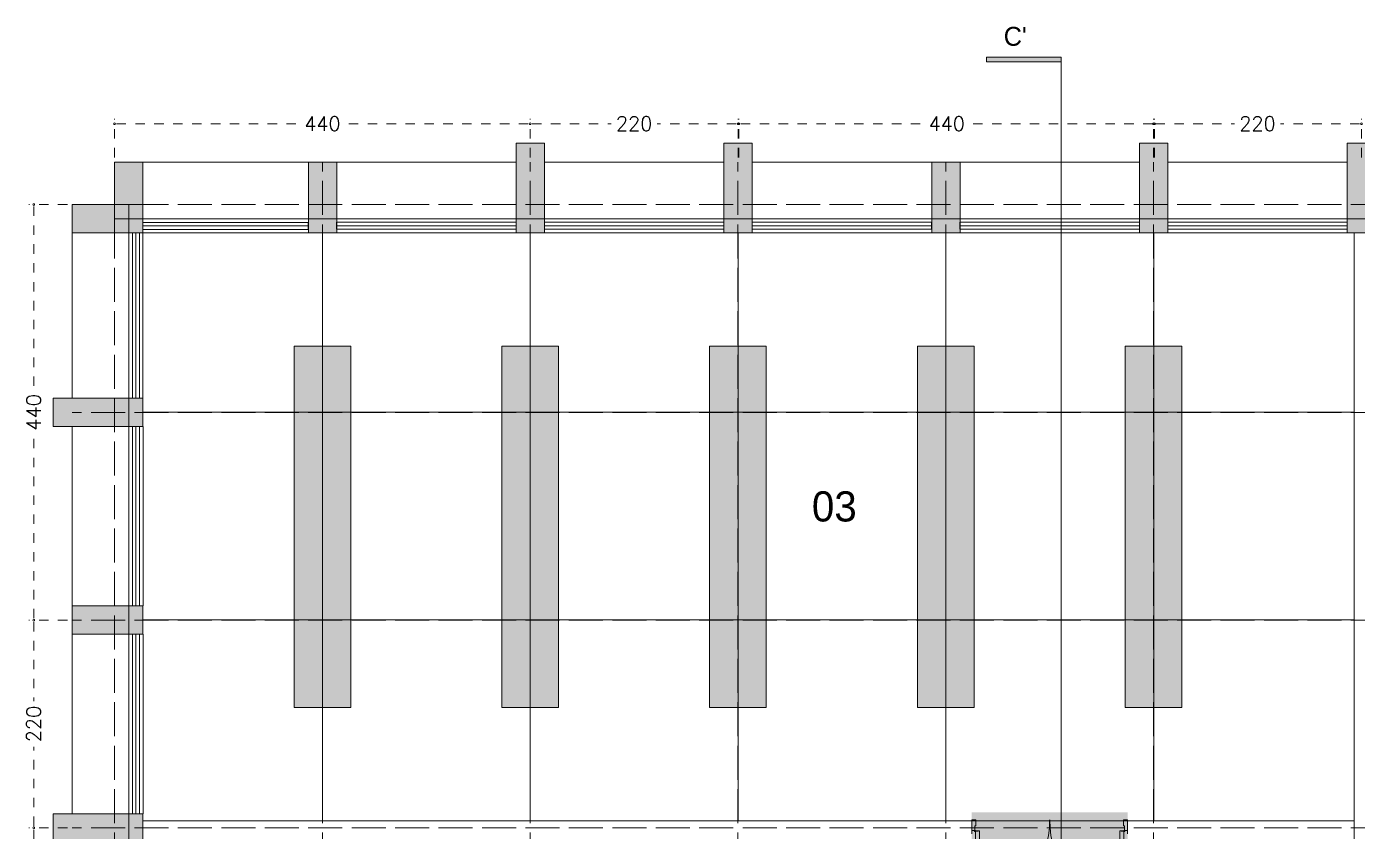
# Model space of a CAD drawing. Header units: metres. Extents: x -175 to 101, y -7 to 93.
# Drawn here: x -174.33 to -160.25, y 37.39 to 45.91 of the extents above; entities that cross this region are included whole.
import ezdxf

# ---------------------------------------------------------------- set-up
doc = ezdxf.new("R2010")
doc.units = ezdxf.units.M
doc.linetypes.add('ACAD_ISO02W100', pattern=[15, 12, -3])
doc.linetypes.add('ST_PUNTOS2', pattern=[0.03175, 0, -0.03175])
for name, color, linetype, lineweight in [('DG_CARPINTERÍA', 251, 'Continuous', 9), ('DG_MOBILIARIO', 252, 'Continuous', 9), ('DG_MURO', 251, 'Continuous', 0), ('DG_SOMBREADO', 251, 'Continuous', 5), ('DG_TEXTO', 7, 'Continuous', 9), ('DG_VIDRIO', 253, 'Continuous', 9)]:
    doc.layers.add(name, color=color, linetype=linetype, lineweight=lineweight)
for name, color, linetype, lineweight, transparency in [('DG_COTAS', 250, 'Continuous', 5, 0.4), ('DG_EJES', 253, 'ACAD_ISO02W100', 5, 0.7), ('DG_TRANSPARENTE', 251, 'Continuous', 9, 0.8)]:
    doc.layers.add(name, color=color, linetype=linetype, lineweight=lineweight, transparency=transparency)
doc.styles.add('st_Romans', font='romans.shx')
doc.dimstyles.new('st50cm', dxfattribs={"dimscale": 0.5, "dimtxt": 0.4, "dimasz": 0.04, "dimexe": 0.1, "dimexo": 0.1, "dimgap": 0.1, "dimtad": 0, "dimdec": 1, "dimlfac": 100, "dimzin": 9, "dimdsep": 46, "dimtxsty": 'st_Romans', "dimblk": 'STDAVIDCOTA', "dimcen": 0, "dimdle": 0.05, "dimclrd": 33, "dimclre": 33, "dimclrt": 256, "dimazin": 2, "dimtfac": 1, "dimtdec": 1, "dimtofl": 0, "dimtmove": 0, "dimatfit": 3, "dimldrblk": 'DOTBLANK', "dimfxl": 1, "dimtolj": 1, "dimtzin": 1, "dimlwd": 5, "dimlwe": 5, "dimarcsym": 0})

# ---------------------------------------------------------------- blocks, each defined once
blk = doc.blocks.new('PILAR MARILDITA')
at = {"layer": 'DG_SOMBREADO', "transparency": 33554687}
h = blk.add_hatch(color=252, dxfattribs=at)
h.dxf.hatch_style = 1
h.paths.add_polyline_path([(-4788.306, 2918.811), (-4788.306, 2918.511), (-4789.106, 2918.511), (-4789.106, 2918.811)])
at = {"layer": 'DG_MURO'}
blk.add_lwpolyline([(-4788.306, 2918.511), (-4788.306, 2918.811), (-4789.106, 2918.811), (-4789.106, 2918.511)], close=True, dxfattribs=at)
blk = doc.blocks.new('PILARN UEVO')
at = {"layer": 'DG_SOMBREADO', "transparency": 33554534}
h = blk.add_hatch(color=252, dxfattribs=at)
h.dxf.hatch_style = 1
h.paths.add_polyline_path([(-5353.299, 2897.9), (-5353.599, 2897.9), (-5353.599, 2897.75), (-5353.299, 2897.75)])
at = {"layer": 'DG_MURO'}
blk.add_lwpolyline([(-5353.599, 2897.75), (-5353.299, 2897.75), (-5353.299, 2897.9), (-5353.599, 2897.9)], close=True, dxfattribs=at)
at = {"layer": 'DG_CARPINTERÍA', "linetype": 'Continuous', "rotation": 270}
blk.add_blockref('PILAR MARILDITA', (-8272.11, -1891.356), dxfattribs=at)
blk = doc.blocks.new('PILAR FALSO')
at = {"layer": 'DG_SOMBREADO', "transparency": 33554534}
h = blk.add_hatch(color=252, dxfattribs=at)
h.dxf.hatch_style = 1
h.paths.add_polyline_path([(-5319.966, 2906.44), (-5320.116, 2906.44), (-5320.116, 2906.14), (-5319.966, 2906.14)])
at = {"layer": 'DG_SOMBREADO', "transparency": 33554610}
h = blk.add_hatch(color=252, dxfattribs=at)
h.dxf.hatch_style = 1
h.paths.add_polyline_path([(-5319.366, 2906.14), (-5319.366, 2906.44), (-5319.966, 2906.44), (-5319.966, 2906.14)])
at = {"layer": 'DG_MURO'}
for points in [[(-5319.966, 2906.44), (-5319.966, 2906.14), (-5320.116, 2906.14), (-5320.116, 2906.44)], [(-5319.366, 2906.44), (-5319.366, 2906.14), (-5319.966, 2906.14), (-5319.966, 2906.44)]]:
    blk.add_lwpolyline(points, close=True, dxfattribs=at)
blk = doc.blocks.new('vent marildita')
at = {"layer": 'DG_SOMBREADO'}
blk.add_line((-4564.343, 2986.828), (-4564.343, 2988.728), dxfattribs=at)
blk.add_lwpolyline([(-4563.631, 2986.828), (-4563.631, 2988.728), (-4563.706, 2988.728), (-4563.706, 2986.828)], close=True, dxfattribs=at)
at = {"layer": 'DG_TRANSPARENTE'}
for p, q in [((-4563.743, 2988.728), (-4563.743, 2986.828)), ((-4563.593, 2986.828), (-4563.593, 2988.728))]:
    blk.add_line(p, q, dxfattribs=at)
at = {"layer": 'DG_VIDRIO'}
blk.add_line((-4563.668, 2986.828), (-4563.668, 2988.728), dxfattribs=at)
blk = doc.blocks.new('ven1 marildita')
at = {"layer": 'DG_SOMBREADO'}
blk.add_line((-4566.098, 2973.778), (-4566.098, 2975.528), dxfattribs=at)
blk.add_lwpolyline([(-4565.385, 2973.778), (-4565.385, 2975.528), (-4565.46, 2975.528), (-4565.46, 2973.778)], close=True, dxfattribs=at)
at = {"layer": 'DG_TRANSPARENTE'}
for p, q in [((-4565.498, 2975.528), (-4565.498, 2973.778)), ((-4565.348, 2973.778), (-4565.348, 2975.528))]:
    blk.add_line(p, q, dxfattribs=at)
at = {"layer": 'DG_VIDRIO'}
blk.add_line((-4565.423, 2973.778), (-4565.423, 2975.528), dxfattribs=at)
blk = doc.blocks.new('bloque 2 marildita')
at = {"layer": 'DG_EJES', "ltscale": 0.03}
for p, q in [((-4851.622, 2868.354), (-4851.622, 2886.854)), ((-4847.222, 2868.354), (-4847.222, 2886.854)), ((-4845.022, 2868.354), (-4845.022, 2886.854)), ((-4840.622, 2868.354), (-4840.622, 2886.854)), ((-4833.572, 2886.404), (-4852.072, 2886.404)), ((-4833.572, 2882.004), (-4852.072, 2882.004)), ((-4833.572, 2879.804), (-4852.072, 2879.804))]:
    blk.add_line(p, q, dxfattribs=at)
at = {"layer": 'DG_EJES', "ltscale": 0.03, "transparency": 33554483}
for p, q in [((-4849.422, 2868.354), (-4849.422, 2886.854)), ((-4842.822, 2868.354), (-4842.822, 2886.854)), ((-4833.572, 2884.204), (-4852.072, 2884.204))]:
    blk.add_line(p, q, dxfattribs=at)
at = {"linetype": 'Continuous', "rotation": 270}
for name, p in [('ven1 marildita', (-7825.1, -1679.244)), ('vent marildita', (-7836.1, -1677.489)), ('vent marildita', (-7833.9, -1677.489)), ('vent marildita', (-7831.7, -1677.489)), ('vent marildita', (-7829.5, -1677.489)), ('vent marildita', (-7827.3, -1677.489))]:
    blk.add_blockref(name, p, dxfattribs=at)
at = {"linetype": 'Continuous', "xscale": -1, "rotation": 180}
for name, p in [('ven1 marildita', (-285.974, 5859.882)), ('vent marildita', (-287.728, 5870.882)), ('vent marildita', (-287.728, 5868.682))]:
    blk.add_blockref(name, p, dxfattribs=at)
at = {"layer": 'DG_MURO', "xscale": -1}
for name, p, rotation in [('PILARN UEVO', (506.227, 5784.004), 180), ('PILARN UEVO', (508.427, 5784.004), 180), ('PILARN UEVO', (512.827, 5784.004), 180), ('PILARN UEVO', (515.027, 5784.004), 180), ('PILAR FALSO', (-7757.762, 8206.22), 270)]:
    blk.add_blockref(name, p, dxfattribs=dict(at, rotation=rotation))
at = {"layer": 'DG_MURO'}
for name, p, rotation in [('PILAR FALSO', (-1943.131, 8206.22), 90.00000000000001), ('PILAR FALSO', (-1936.531, 8206.22), 90.00000000000001), ('PILAR FALSO', (-10171.438, 5792.544), 180), ('PILARN UEVO', (-7749.222, -2469.245), 270), ('PILAR FALSO', (-10171.438, 5788.294), 180), ('PILARN UEVO', (-7749.222, -2473.645), 270)]:
    blk.add_blockref(name, p, dxfattribs=dict(at, rotation=rotation))
blk = doc.blocks.new('PUERTA')
at = {"layer": 'DG_SOMBREADO', "true_color": 0xffffff, "transparency": 33554687}
h = blk.add_hatch(color=7, dxfattribs=at)
h.dxf.hatch_style = 1
h.paths.add_polyline_path([(-771.302, 2180.363), (-772.202, 2180.363), (-772.202, 2180.189), (-771.302, 2180.189)])
at = {"layer": 'DG_CARPINTERÍA', "linetype": 'Continuous', "transparency": 33554508}
blk.add_line((-772.202, 2180.314), (-771.302, 2180.314), dxfattribs=at)
at = {"layer": 'DG_MOBILIARIO'}
for p, q in [((-772.169, 2181.082), (-772.205, 2181.082)), ((-772.114, 2181.082), (-772.078, 2181.082)), ((-772.169, 2181.067), (-772.205, 2181.067)), ((-772.114, 2181.067), (-772.078, 2181.067)), ((-772.202, 2180.202), (-772.202, 2180.352)), ((-771.302, 2180.202), (-771.302, 2180.352))]:
    blk.add_line(p, q, dxfattribs=at)
for points in [[(-772.205, 2181.094), (-772.205, 2180.967), (-772.22, 2180.967), (-772.22, 2181.094)], [(-772.164, 2181.1), (-772.164, 2181.05), (-772.169, 2181.05), (-772.169, 2181.1)], [(-772.164, 2181.152), (-772.119, 2181.152), (-772.119, 2180.32), (-772.164, 2180.32)], [(-772.119, 2181.1), (-772.119, 2181.05), (-772.114, 2181.05), (-772.114, 2181.1)], [(-772.078, 2181.094), (-772.078, 2180.967), (-772.063, 2180.967), (-772.063, 2181.094)], [(-772.169, 2180.267), (-772.169, 2180.314), (-772.202, 2180.314), (-772.202, 2180.202), (-772.157, 2180.202), (-772.157, 2180.267)], [(-772.171, 2180.314), (-772.171, 2180.284), (-772.169, 2180.284), (-772.169, 2180.314)], [(-772.134, 2180.32), (-772.164, 2180.32), (-772.164, 2180.322), (-772.134, 2180.322)], [(-771.335, 2180.267), (-771.335, 2180.314), (-771.302, 2180.314), (-771.302, 2180.202), (-771.347, 2180.202), (-771.347, 2180.267)]]:
    blk.add_lwpolyline(points, close=True, dxfattribs=at)
blk.add_circle((-772.168, 2180.319), 0.006, dxfattribs=at)
blk.add_arc((-772.168, 2180.319), 0.833, 359.7006, 86.6034, dxfattribs=at)
blk = doc.blocks.new('baño 2.0')
at = {"layer": 'DG_TRANSPARENTE', "linetype": 'Continuous', "transparency": 33554457}
h = blk.add_hatch(dxfattribs=at)
h.set_pattern_fill('ANSI37', color=256, scale=0.03, angle=45)
h.paths.add_polyline_path([(-4834.322, 2886.104), (-4838.347, 2886.104), (-4838.347, 2884.279), (-4836.697, 2884.279), (-4834.322, 2884.279)])
edge = h.paths.add_edge_path(flags=16)
edge.add_arc((-4836.278, 2885.116), 0.75, 0, 360)
h.paths.add_polyline_path([(-4837.977, 2885.209), (-4838.277, 2885.209), (-4838.277, 2885.882), (-4837.977, 2885.882)], flags=16)
h.paths.add_polyline_path([(-4838.107, 2884.894), (-4838.122, 2884.894), (-4838.122, 2884.994), (-4838.158, 2884.994), (-4838.158, 2884.977), (-4838.163, 2884.977), (-4838.163, 2885.027), (-4838.158, 2885.027), (-4838.158, 2885.009), (-4838.122, 2885.009), (-4838.122, 2885.021), (-4838.107, 2885.021)], flags=16)
h.paths.add_polyline_path([(-4838.208, 2884.977), (-4838.213, 2884.977), (-4838.213, 2884.994), (-4838.249, 2884.994), (-4838.249, 2884.894), (-4838.264, 2884.894), (-4838.264, 2885.021), (-4838.249, 2885.021), (-4838.249, 2885.009), (-4838.213, 2885.009), (-4838.213, 2885.027), (-4838.208, 2885.027)], flags=16)
h.paths.add_polyline_path([(-4835.487, 2884.678), (-4834.486, 2884.678), (-4834.486, 2884.636), (-4835.487, 2884.636)], flags=16)
h.paths.add_polyline_path([(-4835.487, 2885.555), (-4835.487, 2885.597), (-4834.486, 2885.597), (-4834.486, 2885.555)], flags=16)
edge = h.paths.add_edge_path(flags=16)
edge.add_line((-4834.968, 2885.316), (-4834.456, 2885.316))
edge.add_line((-4834.456, 2885.316), (-4834.456, 2884.916))
edge.add_line((-4834.456, 2884.916), (-4834.968, 2884.916))
edge.add_arc((-4834.968, 2885.116), 0.2, 90.0024, 270.0024, ccw=False)
edge = h.paths.add_edge_path(flags=16)
edge.add_arc((-4836.278, 2885.116), 0.75, 0, 360)
edge = h.paths.add_edge_path()
edge.add_line((-4834.322, 2884.129), (-4836.697, 2884.129))
edge.add_line((-4836.697, 2884.129), (-4836.697, 2883.991))
edge.add_line((-4836.697, 2883.991), (-4835.999, 2883.991))
edge.add_line((-4835.999, 2883.991), (-4835.999, 2883.996))
edge.add_line((-4835.999, 2883.996), (-4835.981, 2883.996))
edge.add_line((-4835.981, 2883.996), (-4835.981, 2884.032))
edge.add_line((-4835.981, 2884.032), (-4836.082, 2884.032))
edge.add_line((-4836.082, 2884.032), (-4836.082, 2884.047))
edge.add_line((-4836.082, 2884.047), (-4835.954, 2884.047))
edge.add_line((-4835.954, 2884.047), (-4835.954, 2884.032))
edge.add_line((-4835.954, 2884.032), (-4835.966, 2884.032))
edge.add_line((-4835.966, 2884.032), (-4835.966, 2883.996))
edge.add_line((-4835.966, 2883.996), (-4835.949, 2883.996))
edge.add_line((-4835.949, 2883.996), (-4835.896, 2883.991))
edge.add_line((-4835.896, 2883.991), (-4835.896, 2883.946))
edge.add_line((-4835.896, 2883.946), (-4835.898, 2883.946))
edge.add_arc((-4836.73, 2883.995), 0.833, 272.2805, 356.6034, ccw=False)
edge.add_line((-4836.697, 2883.163), (-4836.697, 2882.079))
edge.add_line((-4836.697, 2882.079), (-4834.322, 2882.079))
edge.add_line((-4834.322, 2882.079), (-4834.322, 2884.129))
edge = h.paths.add_edge_path(flags=16)
edge.add_line((-4834.698, 2882.67), (-4834.698, 2882.157))
edge.add_line((-4834.698, 2882.157), (-4835.098, 2882.157))
edge.add_line((-4835.098, 2882.157), (-4835.098, 2882.67))
edge.add_arc((-4834.898, 2882.67), 0.2, 0.0048, 180.0048, ccw=False)
h.paths.add_polyline_path([(-4835.898, 2882.457), (-4835.898, 2882.157), (-4836.471, 2882.157), (-4836.471, 2882.457)], flags=16)
edge = h.paths.add_edge_path(flags=17)
edge.add_line((-4835.898, 2883.946), (-4835.949, 2883.946))
edge.add_line((-4835.949, 2883.946), (-4835.949, 2883.941))
edge.add_line((-4835.949, 2883.941), (-4835.966, 2883.941))
edge.add_line((-4835.966, 2883.941), (-4835.966, 2883.905))
edge.add_line((-4835.966, 2883.905), (-4835.954, 2883.905))
edge.add_line((-4835.954, 2883.905), (-4835.954, 2883.89))
edge.add_line((-4835.954, 2883.89), (-4836.082, 2883.89))
edge.add_line((-4836.082, 2883.89), (-4836.082, 2883.905))
edge.add_line((-4836.082, 2883.905), (-4835.981, 2883.905))
edge.add_line((-4835.981, 2883.905), (-4835.981, 2883.941))
edge.add_line((-4835.981, 2883.941), (-4835.999, 2883.941))
edge.add_line((-4835.999, 2883.941), (-4836.697, 2883.945))
edge.add_line((-4836.697, 2883.945), (-4836.697, 2883.163))
edge.add_arc((-4836.73, 2883.995), 0.833, 272.2805, 356.6034)
edge = h.paths.add_edge_path()
edge.add_line((-4834.322, 2881.929), (-4836.697, 2881.929))
edge.add_line((-4836.697, 2881.929), (-4836.697, 2880.845))
edge.add_arc((-4836.73, 2880.013), 0.833, 3.3966, 87.7195, ccw=False)
edge.add_line((-4835.898, 2880.062), (-4835.896, 2880.062))
edge.add_line((-4835.896, 2880.062), (-4835.896, 2880.017))
edge.add_line((-4835.896, 2880.017), (-4835.949, 2880.017))
edge.add_line((-4835.949, 2880.017), (-4835.949, 2880.012))
edge.add_line((-4835.949, 2880.012), (-4835.966, 2880.012))
edge.add_line((-4835.966, 2880.012), (-4835.966, 2879.976))
edge.add_line((-4835.966, 2879.976), (-4835.954, 2879.976))
edge.add_line((-4835.954, 2879.976), (-4835.954, 2879.961))
edge.add_line((-4835.954, 2879.961), (-4836.082, 2879.961))
edge.add_line((-4836.082, 2879.961), (-4836.082, 2879.976))
edge.add_line((-4836.082, 2879.976), (-4835.981, 2879.976))
edge.add_line((-4835.981, 2879.976), (-4835.981, 2880.012))
edge.add_line((-4835.981, 2880.012), (-4835.999, 2880.012))
edge.add_line((-4835.999, 2880.012), (-4836.697, 2880.017))
edge.add_line((-4836.697, 2880.017), (-4836.697, 2879.804))
edge.add_line((-4836.697, 2879.804), (-4834.322, 2879.804))
edge.add_line((-4834.322, 2879.804), (-4834.322, 2881.929))
h.paths.add_polyline_path([(-4835.898, 2881.551), (-4836.471, 2881.551), (-4836.471, 2881.851), (-4835.898, 2881.851)], flags=16)
edge = h.paths.add_edge_path(flags=16)
edge.add_line((-4835.098, 2881.338), (-4835.098, 2881.851))
edge.add_line((-4835.098, 2881.851), (-4834.698, 2881.851))
edge.add_line((-4834.698, 2881.851), (-4834.698, 2881.338))
edge.add_arc((-4834.898, 2881.338), 0.2, 179.9952, 359.9952, ccw=False)
edge = h.paths.add_edge_path()
edge.add_line((-4836.697, 2880.845), (-4836.697, 2880.062))
edge.add_line((-4836.697, 2880.062), (-4835.999, 2880.062))
edge.add_line((-4835.999, 2880.062), (-4835.999, 2880.067))
edge.add_line((-4835.999, 2880.067), (-4835.981, 2880.067))
edge.add_line((-4835.981, 2880.067), (-4835.981, 2880.103))
edge.add_line((-4835.981, 2880.103), (-4836.082, 2880.103))
edge.add_line((-4836.082, 2880.103), (-4836.082, 2880.118))
edge.add_line((-4836.082, 2880.118), (-4835.954, 2880.118))
edge.add_line((-4835.954, 2880.118), (-4835.954, 2880.103))
edge.add_line((-4835.954, 2880.103), (-4835.966, 2880.103))
edge.add_line((-4835.966, 2880.103), (-4835.966, 2880.067))
edge.add_line((-4835.966, 2880.067), (-4835.949, 2880.067))
edge.add_line((-4835.949, 2880.067), (-4835.898, 2880.062))
edge.add_arc((-4836.73, 2880.013), 0.833, 3.4087, 87.7195)
h = blk.add_hatch(dxfattribs=at)
h.set_pattern_fill('ANSI37', color=256, scale=0.03, angle=45)
h.paths.add_polyline_path([(-4835.528, 2885.116, 1), (-4837.028, 2885.116, 1)])
for p, q in [((-4836.697, 2884.279), (-4838.347, 2884.279)), ((-4836.847, 2884.129), (-4836.772, 2884.204)), ((-4836.697, 2884.279), (-4836.772, 2884.204)), ((-4836.697, 2879.804), (-4836.697, 2884.279)), ((-4836.697, 2884.279), (-4834.322, 2884.279)), ((-4836.847, 2884.129), (-4838.347, 2884.129)), ((-4836.847, 2879.654), (-4836.847, 2884.129)), ((-4836.697, 2884.129), (-4834.322, 2884.129)), ((-4836.697, 2882.079), (-4834.322, 2882.079)), ((-4836.697, 2881.929), (-4834.322, 2881.929)), ((-4836.697, 2879.804), (-4836.772, 2879.729)), ((-4834.322, 2879.804), (-4836.697, 2879.804)), ((-4836.847, 2879.654), (-4836.772, 2879.729)), ((-4834.322, 2879.654), (-4836.847, 2879.654))]:
    blk.add_line(p, q)
at = {"layer": 'DG_MOBILIARIO'}
for p, q in [((-4834.618, 2884.916), (-4834.618, 2885.316)), ((-4835.098, 2882.32), (-4834.698, 2882.32)), ((-4835.098, 2881.688), (-4834.698, 2881.688))]:
    blk.add_line(p, q, dxfattribs=at)
for points in [[(-4837.977, 2885.882), (-4838.277, 2885.882), (-4838.277, 2885.209), (-4837.977, 2885.209)], [(-4835.487, 2885.597), (-4834.486, 2885.597), (-4834.486, 2885.555), (-4835.487, 2885.555)], [(-4835.487, 2884.636), (-4834.486, 2884.636), (-4834.486, 2884.678), (-4835.487, 2884.678)], [(-4836.471, 2882.457), (-4836.471, 2882.157), (-4835.898, 2882.157), (-4835.898, 2882.457)], [(-4836.471, 2881.551), (-4836.471, 2881.851), (-4835.898, 2881.851), (-4835.898, 2881.551)]]:
    blk.add_lwpolyline(points, close=True, dxfattribs=at)
for points in [[(-4834.456, 2885.316), (-4834.968, 2885.316, 1), (-4834.968, 2884.916), (-4834.456, 2884.916)], [(-4834.698, 2882.157), (-4834.698, 2882.67, 1), (-4835.098, 2882.67), (-4835.098, 2882.157)], [(-4834.698, 2881.851), (-4834.698, 2881.338, -1), (-4835.098, 2881.338), (-4835.098, 2881.851)]]:
    blk.add_lwpolyline(points, format="xyb", close=True, dxfattribs=at)
at = {"layer": 'DG_MURO'}
for p, q in [((-4838.497, 2879.654), (-4838.497, 2886.104)), ((-4838.347, 2879.654), (-4838.347, 2886.104))]:
    blk.add_line(p, q, dxfattribs=at)
at = {"layer": 'DG_TRANSPARENTE'}
blk.add_circle((-4836.278, 2885.116), 0.75, dxfattribs=at)
at = {"layer": 'DG_MURO'}
blk.add_blockref('PUERTA', (-4066.044, 703.927), dxfattribs=at)
at = {"layer": 'DG_MURO', "rotation": 270}
blk.add_blockref('PUERTA', (-7017.048, 2111.827), dxfattribs=at)
at = {"layer": 'DG_MURO', "xscale": -1, "rotation": 270}
blk.add_blockref('PUERTA', (-7017.048, 3652.181), dxfattribs=at)
blk = doc.blocks.new('PUERTA DOBLE')
at = {"layer": 'DG_SOMBREADO', "true_color": 0xffffff, "transparency": 33554687}
h = blk.add_hatch(color=7, dxfattribs=at)
h.dxf.hatch_style = 1
h.paths.add_polyline_path([(-5174.482, 2829.768), (-5174.482, 2828.118), (-5174.097, 2828.118), (-5174.097, 2829.768)])
at = {"layer": 'DG_MOBILIARIO'}
for p, q in [((-5175.058, 2829.735), (-5175.058, 2829.771)), ((-5175.043, 2829.735), (-5175.043, 2829.771)), ((-5174.175, 2829.768), (-5174.325, 2829.768)), ((-5175.058, 2829.68), (-5175.058, 2829.644)), ((-5175.043, 2829.68), (-5175.043, 2829.644)), ((-5175.058, 2828.206), (-5175.058, 2828.242)), ((-5175.043, 2828.206), (-5175.043, 2828.242)), ((-5175.058, 2828.151), (-5175.058, 2828.115)), ((-5175.043, 2828.151), (-5175.043, 2828.115)), ((-5174.175, 2828.118), (-5174.325, 2828.118))]:
    blk.add_line(p, q, dxfattribs=at)
for points in [[(-5175.07, 2829.771), (-5174.943, 2829.771), (-5174.943, 2829.786), (-5175.07, 2829.786)], [(-5174.241, 2829.735), (-5174.288, 2829.735), (-5174.288, 2829.768), (-5174.175, 2829.768), (-5174.175, 2829.723), (-5174.241, 2829.723)], [(-5175.128, 2829.73), (-5175.128, 2829.685), (-5174.293, 2829.685), (-5174.293, 2829.73)], [(-5175.076, 2829.73), (-5175.026, 2829.73), (-5175.026, 2829.735), (-5175.076, 2829.735)], [(-5175.076, 2829.685), (-5175.026, 2829.685), (-5175.026, 2829.68), (-5175.076, 2829.68)], [(-5175.07, 2829.644), (-5174.943, 2829.644), (-5174.943, 2829.629), (-5175.07, 2829.629)], [(-5174.293, 2829.7), (-5174.293, 2829.73), (-5174.295, 2829.73), (-5174.295, 2829.7)], [(-5174.288, 2829.737), (-5174.258, 2829.737), (-5174.258, 2829.735), (-5174.288, 2829.735)], [(-5175.07, 2828.242), (-5174.943, 2828.242), (-5174.943, 2828.257), (-5175.07, 2828.257)], [(-5175.128, 2828.156), (-5175.128, 2828.201), (-5174.293, 2828.201), (-5174.293, 2828.156)], [(-5175.076, 2828.201), (-5175.026, 2828.201), (-5175.026, 2828.206), (-5175.076, 2828.206)], [(-5175.076, 2828.156), (-5175.026, 2828.156), (-5175.026, 2828.151), (-5175.076, 2828.151)], [(-5175.07, 2828.115), (-5174.943, 2828.115), (-5174.943, 2828.1), (-5175.07, 2828.1)], [(-5174.293, 2828.186), (-5174.293, 2828.156), (-5174.295, 2828.156), (-5174.295, 2828.186)], [(-5174.241, 2828.151), (-5174.288, 2828.151), (-5174.288, 2828.118), (-5174.175, 2828.118), (-5174.175, 2828.163), (-5174.241, 2828.163)], [(-5174.288, 2828.149), (-5174.258, 2828.149), (-5174.258, 2828.151), (-5174.288, 2828.151)]]:
    blk.add_lwpolyline(points, close=True, dxfattribs=at)
for centre in [(-5174.292, 2829.734), (-5174.292, 2828.152)]:
    blk.add_circle(centre, 0.006, dxfattribs=at)
for centre, start, end in [((-5174.186, 2829.909), 193.4102, 270.6493), ((-5174.186, 2827.976), 89.3507, 166.5898)]:
    blk.add_arc(centre, 0.966, start, end, dxfattribs=at)
blk = doc.blocks.new('estanteria')
at = {"layer": 'DG_TRANSPARENTE', "linetype": 'Continuous', "true_color": 0xffffff, "transparency": 33554687}
h = blk.add_hatch(color=7, dxfattribs=at)
h.dxf.hatch_style = 1
h.paths.add_polyline_path([(-4840.935, 2834.082), (-4841.235, 2834.082), (-4841.235, 2833.157), (-4840.935, 2833.157)])
h.paths.add_polyline_path([(-4841.235, 2834.082), (-4841.535, 2834.082), (-4841.535, 2833.157), (-4841.235, 2833.157)])
h.paths.add_polyline_path([(-4841.235, 2836.282), (-4841.535, 2836.282), (-4841.535, 2834.082), (-4841.235, 2834.082)])
h.paths.add_polyline_path([(-4840.935, 2836.282), (-4841.235, 2836.282), (-4841.235, 2834.082), (-4840.935, 2834.082)])
h.paths.add_polyline_path([(-4840.935, 2836.982), (-4841.235, 2836.982), (-4841.235, 2836.282), (-4840.935, 2836.282)])
h.paths.add_polyline_path([(-4841.235, 2836.982), (-4841.535, 2836.982), (-4841.535, 2836.282), (-4841.235, 2836.282)])
at = {"layer": 'DG_MOBILIARIO'}
blk.add_lwpolyline([(-4840.935, 2833.157), (-4840.935, 2836.982), (-4841.535, 2836.982), (-4841.535, 2833.157)], close=True, dxfattribs=at)
blk = doc.blocks.new('STDAVIDCOTA')
at = {"color": 7}
blk.add_circle((0, 0), 0.5, dxfattribs=at)
blk = doc.blocks.new('*D182')
at = {"layer": 'Defpoints', "color": 0, "linetype": 'Continuous', "transparency": 16777216}
for p in [(-4965.574, 2839.339), (-4969.974, 2838.932), (-4965.574, 2838.932)]:
    blk.add_point(p, dxfattribs=at)
at = {"layer": 'DG_COTAS', "color": 33, "linetype": 'ST_PUNTOS2', "lineweight": 5, "transparency": 16777216}
for p, q in [((-4969.974, 2838.982), (-4969.974, 2839.389)), ((-4969.954, 2839.339), (-4968.017, 2839.339)), ((-4965.594, 2839.339), (-4967.531, 2839.339)), ((-4965.574, 2838.982), (-4965.574, 2839.389))]:
    blk.add_line(p, q, dxfattribs=at)
at = {"layer": 'DG_COTAS', "color": 33, "linetype": 'Continuous', "lineweight": 5, "transparency": 16777216, "xscale": 0.02, "yscale": 0.02, "zscale": 0.02, "rotation": 180}
blk.add_blockref('STDAVIDCOTA', (-4969.974, 2839.339), dxfattribs=at)
at = {"layer": 'DG_COTAS', "color": 33, "linetype": 'Continuous', "lineweight": 5, "transparency": 16777216, "xscale": 0.02, "yscale": 0.02, "zscale": 0.02}
blk.add_blockref('STDAVIDCOTA', (-4965.574, 2839.339), dxfattribs=at)
at = {"layer": 'DG_COTAS', "linetype": 'Continuous', "transparency": 16777216, "insert": (-4967.774, 2839.339), "char_height": 0.15, "attachment_point": 5, "style": 'st_Romans'}
blk.add_mtext('\\A1;440', dxfattribs=at)
blk = doc.blocks.new('_DotBlank')
at = {"color": 0, "lineweight": -2}
blk.add_line((-0.5, 0), (-1, 0), dxfattribs=at)
blk.add_circle((0, 0), 0.5, dxfattribs=at)
blk = doc.blocks.new('*D183')
at = {"layer": 'Defpoints', "color": 0, "linetype": 'Continuous', "transparency": 16777216}
for p in [(-4963.374, 2839.339), (-4965.574, 2838.932), (-4963.374, 2838.932)]:
    blk.add_point(p, dxfattribs=at)
at = {"layer": 'DG_COTAS', "color": 33, "linetype": 'ST_PUNTOS2', "lineweight": 5, "transparency": 16777216}
for p, q in [((-4965.574, 2838.982), (-4965.574, 2839.389)), ((-4965.554, 2839.339), (-4964.717, 2839.339)), ((-4963.394, 2839.339), (-4964.231, 2839.339)), ((-4963.374, 2838.982), (-4963.374, 2839.389))]:
    blk.add_line(p, q, dxfattribs=at)
at = {"layer": 'DG_COTAS', "color": 33, "linetype": 'Continuous', "lineweight": 5, "transparency": 16777216, "xscale": 0.02, "yscale": 0.02, "zscale": 0.02, "rotation": 180}
blk.add_blockref('STDAVIDCOTA', (-4965.574, 2839.339), dxfattribs=at)
at = {"layer": 'DG_COTAS', "color": 33, "linetype": 'Continuous', "lineweight": 5, "transparency": 16777216, "xscale": 0.02, "yscale": 0.02, "zscale": 0.02}
blk.add_blockref('STDAVIDCOTA', (-4963.374, 2839.339), dxfattribs=at)
at = {"layer": 'DG_COTAS', "linetype": 'Continuous', "transparency": 16777216, "insert": (-4964.474, 2839.339), "char_height": 0.15, "attachment_point": 5, "style": 'st_Romans'}
blk.add_mtext('\\A1;220', dxfattribs=at)
blk = doc.blocks.new('*D184')
at = {"layer": 'Defpoints', "color": 0, "linetype": 'Continuous', "transparency": 16777216}
for p in [(-4956.774, 2839.339), (-4958.974, 2838.932), (-4956.774, 2838.932)]:
    blk.add_point(p, dxfattribs=at)
at = {"layer": 'DG_COTAS', "color": 33, "linetype": 'ST_PUNTOS2', "lineweight": 5, "transparency": 16777216}
for p, q in [((-4958.974, 2838.982), (-4958.974, 2839.389)), ((-4958.954, 2839.339), (-4958.117, 2839.339)), ((-4956.794, 2839.339), (-4957.631, 2839.339)), ((-4956.774, 2838.982), (-4956.774, 2839.389))]:
    blk.add_line(p, q, dxfattribs=at)
at = {"layer": 'DG_COTAS', "color": 33, "linetype": 'Continuous', "lineweight": 5, "transparency": 16777216, "xscale": 0.02, "yscale": 0.02, "zscale": 0.02, "rotation": 180}
blk.add_blockref('STDAVIDCOTA', (-4958.974, 2839.339), dxfattribs=at)
at = {"layer": 'DG_COTAS', "color": 33, "linetype": 'Continuous', "lineweight": 5, "transparency": 16777216, "xscale": 0.02, "yscale": 0.02, "zscale": 0.02}
blk.add_blockref('STDAVIDCOTA', (-4956.774, 2839.339), dxfattribs=at)
at = {"layer": 'DG_COTAS', "linetype": 'Continuous', "transparency": 16777216, "insert": (-4957.874, 2839.339), "char_height": 0.15, "attachment_point": 5, "style": 'st_Romans'}
blk.add_mtext('\\A1;220', dxfattribs=at)
blk = doc.blocks.new('*D189')
at = {"layer": 'Defpoints', "color": 0, "linetype": 'Continuous', "transparency": 16777216}
for p in [(-4970.831, 2831.882), (-4970.424, 2831.882), (-4970.424, 2827.482)]:
    blk.add_point(p, dxfattribs=at)
at = {"layer": 'DG_COTAS', "color": 33, "linetype": 'ST_PUNTOS2', "lineweight": 5, "transparency": 16777216}
for p, q in [((-4970.474, 2831.882), (-4970.881, 2831.882)), ((-4970.831, 2831.862), (-4970.831, 2829.925)), ((-4970.831, 2827.502), (-4970.831, 2829.439)), ((-4970.474, 2827.482), (-4970.881, 2827.482))]:
    blk.add_line(p, q, dxfattribs=at)
at = {"layer": 'DG_COTAS', "color": 33, "linetype": 'Continuous', "lineweight": 5, "transparency": 16777216, "xscale": 0.02, "yscale": 0.02, "zscale": 0.02}
for p, rotation in [((-4970.831, 2831.882), 90), ((-4970.831, 2827.482), 270)]:
    blk.add_blockref('STDAVIDCOTA', p, dxfattribs=dict(at, rotation=rotation))
at = {"layer": 'DG_COTAS', "linetype": 'Continuous', "transparency": 16777216, "insert": (-4970.831, 2829.682), "char_height": 0.15, "attachment_point": 5, "rotation": 90, "style": 'st_Romans'}
blk.add_mtext('\\A1;440', dxfattribs=at)
blk = doc.blocks.new('*D186')
at = {"layer": 'Defpoints', "color": 0, "linetype": 'Continuous', "transparency": 16777216}
for p in [(-4970.831, 2834.082), (-4970.424, 2834.082), (-4970.424, 2831.882)]:
    blk.add_point(p, dxfattribs=at)
at = {"layer": 'DG_COTAS', "color": 33, "linetype": 'ST_PUNTOS2', "lineweight": 5, "transparency": 16777216}
for p, q in [((-4970.474, 2834.082), (-4970.881, 2834.082)), ((-4970.831, 2834.062), (-4970.831, 2833.225)), ((-4970.831, 2831.902), (-4970.831, 2832.739)), ((-4970.474, 2831.882), (-4970.881, 2831.882))]:
    blk.add_line(p, q, dxfattribs=at)
at = {"layer": 'DG_COTAS', "color": 33, "linetype": 'Continuous', "lineweight": 5, "transparency": 16777216, "xscale": 0.02, "yscale": 0.02, "zscale": 0.02}
for p, rotation in [((-4970.831, 2834.082), 90), ((-4970.831, 2831.882), 270)]:
    blk.add_blockref('STDAVIDCOTA', p, dxfattribs=dict(at, rotation=rotation))
at = {"layer": 'DG_COTAS', "linetype": 'Continuous', "transparency": 16777216, "insert": (-4970.831, 2832.982), "char_height": 0.15, "attachment_point": 5, "rotation": 90, "style": 'st_Romans'}
blk.add_mtext('\\A1;220', dxfattribs=at)
blk = doc.blocks.new('*D190')
at = {"layer": 'Defpoints', "color": 0, "linetype": 'Continuous', "transparency": 16777216}
for p in [(-4970.831, 2838.482), (-4970.424, 2838.482), (-4970.424, 2834.082)]:
    blk.add_point(p, dxfattribs=at)
at = {"layer": 'DG_COTAS', "color": 33, "linetype": 'ST_PUNTOS2', "lineweight": 5, "transparency": 16777216}
for p, q in [((-4970.474, 2838.482), (-4970.881, 2838.482)), ((-4970.831, 2838.462), (-4970.831, 2836.525)), ((-4970.831, 2834.102), (-4970.831, 2836.039)), ((-4970.474, 2834.082), (-4970.881, 2834.082))]:
    blk.add_line(p, q, dxfattribs=at)
at = {"layer": 'DG_COTAS', "color": 33, "linetype": 'Continuous', "lineweight": 5, "transparency": 16777216, "xscale": 0.02, "yscale": 0.02, "zscale": 0.02}
for p, rotation in [((-4970.831, 2838.482), 90), ((-4970.831, 2834.082), 270)]:
    blk.add_blockref('STDAVIDCOTA', p, dxfattribs=dict(at, rotation=rotation))
at = {"layer": 'DG_COTAS', "linetype": 'Continuous', "transparency": 16777216, "insert": (-4970.831, 2836.282), "char_height": 0.15, "attachment_point": 5, "rotation": 90, "style": 'st_Romans'}
blk.add_mtext('\\A1;440', dxfattribs=at)
blk = doc.blocks.new('*D198')
at = {"layer": 'Defpoints', "color": 0, "linetype": 'Continuous', "transparency": 16777216}
for p in [(-4958.964, 2839.339), (-4963.364, 2838.932), (-4958.964, 2838.932)]:
    blk.add_point(p, dxfattribs=at)
at = {"layer": 'DG_COTAS', "color": 33, "linetype": 'ST_PUNTOS2', "lineweight": 5, "transparency": 16777216}
for p, q in [((-4963.364, 2838.982), (-4963.364, 2839.389)), ((-4963.344, 2839.339), (-4961.407, 2839.339)), ((-4958.984, 2839.339), (-4960.921, 2839.339)), ((-4958.964, 2838.982), (-4958.964, 2839.389))]:
    blk.add_line(p, q, dxfattribs=at)
at = {"layer": 'DG_COTAS', "color": 33, "linetype": 'Continuous', "lineweight": 5, "transparency": 16777216, "xscale": 0.02, "yscale": 0.02, "zscale": 0.02, "rotation": 180}
blk.add_blockref('STDAVIDCOTA', (-4963.364, 2839.339), dxfattribs=at)
at = {"layer": 'DG_COTAS', "color": 33, "linetype": 'Continuous', "lineweight": 5, "transparency": 16777216, "xscale": 0.02, "yscale": 0.02, "zscale": 0.02}
blk.add_blockref('STDAVIDCOTA', (-4958.964, 2839.339), dxfattribs=at)
at = {"layer": 'DG_COTAS', "linetype": 'Continuous', "transparency": 16777216, "insert": (-4961.164, 2839.339), "char_height": 0.15, "attachment_point": 5, "style": 'st_Romans'}
blk.add_mtext('\\A1;440', dxfattribs=at)
blk = doc.blocks.new('SECCION')
at = {"layer": 'DG_CARPINTERÍA', "transparency": 33554559}
h = blk.add_hatch(color=7, dxfattribs=at)
h.dxf.hatch_style = 1
h.paths.add_polyline_path([(-4928.486, 2838.6), (-4929.277, 2838.6), (-4929.277, 2838.65), (-4928.486, 2838.65)])
at = {"layer": 'DG_CARPINTERÍA', "color": 7, "transparency": 33554559}
for p, q in [((-4928.486, 2838.65), (-4929.277, 2838.65)), ((-4929.277, 2838.65), (-4929.277, 2838.6)), ((-4928.486, 2796.048), (-4928.486, 2838.65)), ((-4928.486, 2838.6), (-4929.277, 2838.6))]:
    blk.add_line(p, q, dxfattribs=at)
at = {"layer": 'DG_CARPINTERÍA', "insert": (-4928.85, 2838.97), "char_height": 0.2, "attachment_point": 3}
blk.add_mtext_dynamic_manual_height_columns("{\\fBahnschrift Light|b0|i0|c0|p34;C'}", width=0.50464, gutter_width=12.5, heights=[0], dxfattribs=at)
blk = doc.blocks.new('COTAS')
at = {"layer": 'DG_COTAS', "linetype": 'Continuous'}
for base, p1, p2, picture, middle in [((-4965.5738, 2839.3393), (-4969.9738, 2838.9322), (-4965.5738, 2838.9322), '*D182', (-4967.7738, 2839.3393)), ((-4958.9638, 2839.3393), (-4963.3638, 2838.9322), (-4958.9638, 2838.9322), '*D198', (-4961.1638, 2839.3393))]:
    dim = blk.add_linear_dim(base=base, p1=p1, p2=p2, dimstyle='st50cm', dxfattribs=at)
    dim.commit()
    dim.dimension.update_dxf_attribs({"geometry": picture, "text_midpoint": middle})
for base, p1, p2, picture, middle in [((-4963.3738, 2839.3393), (-4965.5738, 2838.9322), (-4963.3738, 2838.9322), '*D183', (-4964.4738, 2839.3393)), ((-4956.7738, 2839.3393), (-4958.9738, 2838.9322), (-4956.7738, 2838.9322), '*D184', (-4957.8738, 2839.3393))]:
    dim = blk.add_linear_dim(base=base, p1=p1, p2=p2, dimstyle='st50cm', override={"dimtmove": 1}, dxfattribs=at)
    dim.commit()
    dim.dimension.update_dxf_attribs({"geometry": picture, "text_midpoint": middle})
for base, p1, p2, picture, middle in [((-4970.8309, 2838.4822), (-4970.4238, 2834.0822), (-4970.4238, 2838.4822), '*D190', (-4970.8309, 2836.2822)), ((-4970.8309, 2834.0822), (-4970.4238, 2831.8822), (-4970.4238, 2834.0822), '*D186', (-4970.8309, 2832.9822)), ((-4970.8309, 2831.8822), (-4970.4238, 2827.4822), (-4970.4238, 2831.8822), '*D189', (-4970.8309, 2829.6822))]:
    dim = blk.add_linear_dim(base=base, p1=p1, p2=p2, angle=90, dimstyle='st50cm', override={"dimtmove": 1}, dxfattribs=at)
    dim.commit()
    dim.dimension.update_dxf_attribs({"geometry": picture, "text_midpoint": middle})

msp = doc.modelspace()

# ---------------------------------------------------------------- hatches: boundary and pattern name
at = {"layer": 'DG_TRANSPARENTE', "linetype": 'Continuous', "transparency": 33554508}
h = msp.add_hatch(dxfattribs=at)
h.set_pattern_fill('ANSI37', color=256, scale=0.693, angle=45)
h.set_pattern_definition([(90, (-164.6027, 35.2255), (-2.20027, 0), []), (180, (-164.6027, 35.2255), (-2e-16, -2.20027), [])])
h.paths.add_polyline_path([(-160.2777, 43.7255), (-160.3527, 43.7255), (-162.2527, 43.7255), (-162.5527, 43.7255), (-164.4527, 43.7255), (-164.7527, 43.7255), (-166.6527, 43.7255), (-166.9527, 43.7255), (-168.8527, 43.7255), (-169.1527, 43.7255), (-171.0527, 43.7255), (-171.3527, 43.7255), (-173.1027, 43.7255), (-173.1027, 41.9755), (-173.1027, 41.6755), (-173.1027, 39.7755), (-173.1027, 39.4755), (-173.1027, 37.5755), (-173.1027, 37.5005), (-160.2777, 37.5005)])

# ---------------------------------------------------------------- linework, layer by layer
at = {"layer": 'DG_MURO'}
msp.add_line((-160.2777, 37.5005), (-173.1027, 37.5005), dxfattribs=at)

# ---------------------------------------------------------------- block references
at = {"layer": 'DG_COTAS', "linetype": 'Continuous'}
msp.add_blockref('COTAS', (4796.5711, -2794.4567), dxfattribs=at)
at = {"layer": 'DG_MURO', "linetype": 'Continuous'}
for name in ['bloque 2 marildita', 'baño 2.0']:
    msp.add_blockref(name, (4678.2189, -2842.3784), dxfattribs=at)
at = {"layer": 'DG_MURO', "rotation": 89.99999999983623}
msp.add_blockref('PUERTA DOBLE', (2665.4398, 5211.6868), dxfattribs=at)
at = {"layer": 'DG_SOMBREADO'}
msp.add_blockref('SECCION', (4765.1045, -2793.0628), dxfattribs=at)
at = {"layer": 'DG_SOMBREADO', "linetype": 'Continuous'}
for p in [(4670.0319, -2794.4567), (4672.2319, -2794.4567), (4674.4319, -2794.4567), (4678.8319, -2794.4567)]:
    msp.add_blockref('estanteria', p, dxfattribs=at)
at = {"layer": 'DG_TRANSPARENTE', "linetype": 'Continuous', "transparency": 33554508}
msp.add_blockref('estanteria', (4676.6319, -2794.4567), dxfattribs=at)

# ---------------------------------------------------------------- texts
at = {"layer": 'DG_TEXTO', "insert": (-166.0209, 40.9895), "char_height": 0.319369, "attachment_point": 1}
msp.add_mtext_dynamic_manual_height_columns('{\\fCentury Gothic|b0|i0|c0|p34;03}', width=0.660603, gutter_width=1.5968, heights=[0], dxfattribs=at)

doc.saveas('drawing.dxf')
